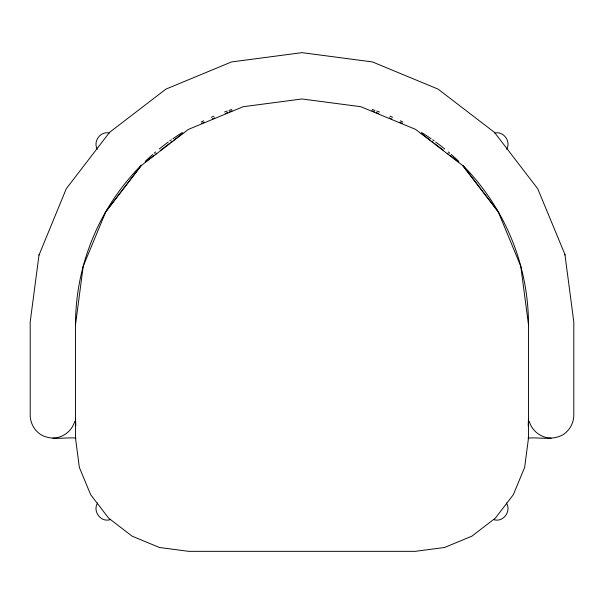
<?xml version="1.0" encoding="UTF-8"?>
<svg xmlns="http://www.w3.org/2000/svg" width="604" height="604" viewBox="0 0 604 604"><rect width="100%" height="100%" fill="white"/><g stroke="black" fill="none" stroke-linecap="round" stroke-linejoin="round"><path stroke-width="0.91" d="M528.5 418.391L528.19 425.858M39.018 255.062L66.274 188.75L109.535 132.374L165.904 89.12L231.551 61.933L302 52.654L372.449 61.933L438.096 89.12L494.465 132.374L537.726 188.75L564.914 254.397L573.8 321.879L573.8 415.446C573.664 423.419 569.315 430.954 562.475 435.061C551.852 440.656 539.342 437.054 527.926 438.096M97.372 149.218C92.729 141.487 100.498 130.796 109.301 133.054M506.326 502.943C511.724 511.037 503.328 522.581 493.959 519.704M39.086 254.397L30.2 321.879L30.2 415.446C30.336 423.419 34.685 430.954 41.525 435.061C52.148 440.656 64.658 437.054 76.074 438.096M462.732 165.428L498.157 211.596L520.784 266.221L528.5 324.846L528.5 438.096L524.642 467.405L513.324 494.721L495.333 518.172L471.875 536.171L444.559 547.488L415.25 551.346L188.75 551.346L159.441 547.488L132.125 536.171L108.667 518.172L90.675 494.721L79.358 467.405L75.5 438.096L75.5 324.846L83.216 266.221L105.843 211.596L141.268 165.428M110.041 519.704C100.672 522.581 92.276 511.037 97.674 502.943M494.699 133.054C503.502 130.796 511.271 141.487 506.628 149.218M74.73 421.305C72.08 430.962 62.861 438.036 52.85 438.096M105.164 212.6L141.283 165.541L188.35 129.422L243.17 106.712L302 98.973L360.83 106.712L415.65 129.422L462.717 165.541L498.836 212.6M145.564 161.827L153.756 155.545M155.243 154.405L156.73 153.257M160.453 150.404L169.392 143.548M170.879 142.401L172.367 141.261M173.861 140.12L182.793 133.265M201.759 123.307L204.356 122.227M212.163 118.996L214.76 117.916M225.171 113.605L227.768 112.525M229.505 111.808L232.102 110.736M551.15 438.096C541.139 438.036 531.92 430.962 529.27 421.305M371.898 110.736L374.495 111.808M376.232 112.525L378.829 113.605M389.24 117.916L391.837 118.996M399.644 122.227L402.241 123.307M421.207 133.265L430.139 140.12M431.634 141.261L433.121 142.401M434.608 143.548L443.547 150.404M447.27 153.257L448.757 154.405M450.244 155.545L458.436 161.827M564.914 254.397L564.982 255.062M75.81 425.858L75.5 418.391M75.5 324.846A226.5 226.5 0 0 1 141.185 165.345M145.171 161.419A226.5 226.5 0 0 1 152.789 154.443M154.209 153.205A226.5 226.5 0 0 1 155.651 151.974M159.29 148.962A226.5 226.5 0 0 1 168.282 142.031M169.815 140.921A226.5 226.5 0 0 1 171.355 139.818M172.903 138.739A226.5 226.5 0 0 1 182.34 132.533M201.132 122.046A226.5 226.5 0 0 1 203.669 120.8M211.4 117.252A226.5 226.5 0 0 1 214.012 116.134M224.582 111.989A226.5 226.5 0 0 1 227.247 111.038M229.029 110.419A226.5 226.5 0 0 1 231.709 109.528M372.291 109.528A226.5 226.5 0 0 1 374.971 110.419M376.753 111.038A226.5 226.5 0 0 1 379.418 111.989M389.988 116.134A226.5 226.5 0 0 1 392.6 117.252M400.331 120.8A226.5 226.5 0 0 1 402.868 122.046M421.66 132.533A226.5 226.5 0 0 1 431.097 138.739M432.645 139.818A226.5 226.5 0 0 1 434.185 140.921M435.718 142.031A226.5 226.5 0 0 1 444.71 148.962M448.349 151.974A226.5 226.5 0 0 1 449.791 153.205M451.211 154.443A226.5 226.5 0 0 1 458.829 161.419M462.815 165.345A226.5 226.5 0 0 1 528.5 324.846"/></g></svg>
